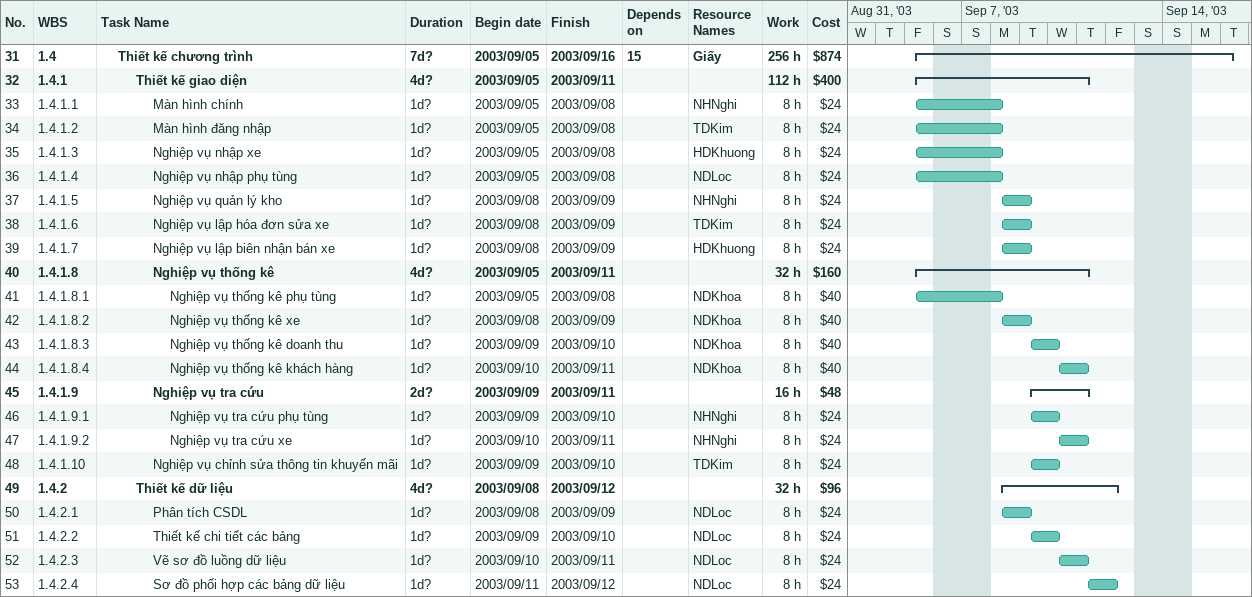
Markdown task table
| ID | WBS | Task | Duration | Start | Finish | Predecessors | Resources | Work (h) | Cost ($) |
|---|---|---|---|---|---|---|---|---|---|
| 31 | 1.4 | **Thiết kế chương trình** | 7d? | 2003-09-05 | 2003-09-16 | 15 | Giấy | 256 | 874 |
| 32 | 1.4.1 | **Thiết kế giao diện** | 4d? | 2003-09-05 | 2003-09-11 |  |  | 112 | 400 |
| 33 | 1.4.1.1 | Màn hình chính | 1d? | 2003-09-05 | 2003-09-08 |  | NHNghi | 8 | 24 |
| 34 | 1.4.1.2 | Màn hình đăng nhập | 1d? | 2003-09-05 | 2003-09-08 |  | TDKim | 8 | 24 |
| 35 | 1.4.1.3 | Nghiệp vụ nhập xe | 1d? | 2003-09-05 | 2003-09-08 |  | HDKhuong | 8 | 24 |
| 36 | 1.4.1.4 | Nghiệp vụ nhập phụ tùng | 1d? | 2003-09-05 | 2003-09-08 |  | NDLoc | 8 | 24 |
| 37 | 1.4.1.5 | Nghiệp vụ quản lý kho | 1d? | 2003-09-08 | 2003-09-09 |  | NHNghi | 8 | 24 |
| 38 | 1.4.1.6 | Nghiệp vụ lập hóa đơn sửa xe | 1d? | 2003-09-08 | 2003-09-09 |  | TDKim | 8 | 24 |
| 39 | 1.4.1.7 | Nghiệp vụ lập biên nhận bán xe | 1d? | 2003-09-08 | 2003-09-09 |  | HDKhuong | 8 | 24 |
| 40 | 1.4.1.8 | **Nghiệp vụ thống kê** | 4d? | 2003-09-05 | 2003-09-11 |  |  | 32 | 160 |
| 41 | 1.4.1.8.1 | Nghiệp vụ thống kê phụ tùng | 1d? | 2003-09-05 | 2003-09-08 |  | NDKhoa | 8 | 40 |
| 42 | 1.4.1.8.2 | Nghiệp vụ thống kê xe | 1d? | 2003-09-08 | 2003-09-09 |  | NDKhoa | 8 | 40 |
| 43 | 1.4.1.8.3 | Nghiệp vụ thống kê doanh thu | 1d? | 2003-09-09 | 2003-09-10 |  | NDKhoa | 8 | 40 |
| 44 | 1.4.1.8.4 | Nghiệp vụ thống kê khách hàng | 1d? | 2003-09-10 | 2003-09-11 |  | NDKhoa | 8 | 40 |
| 45 | 1.4.1.9 | **Nghiệp vụ tra cứu** | 2d? | 2003-09-09 | 2003-09-11 |  |  | 16 | 48 |
| 46 | 1.4.1.9.1 | Nghiệp vụ tra cứu phụ tùng | 1d? | 2003-09-09 | 2003-09-10 |  | NHNghi | 8 | 24 |
| 47 | 1.4.1.9.2 | Nghiệp vụ tra cứu xe | 1d? | 2003-09-10 | 2003-09-11 |  | NHNghi | 8 | 24 |
| 48 | 1.4.1.10 | Nghiệp vụ chỉnh sửa thông tin khuyến mãi | 1d? | 2003-09-09 | 2003-09-10 |  | TDKim | 8 | 24 |
| 49 | 1.4.2 | **Thiết kế dữ liệu** | 4d? | 2003-09-08 | 2003-09-12 |  |  | 32 | 96 |
| 50 | 1.4.2.1 | Phân tích CSDL | 1d? | 2003-09-08 | 2003-09-09 |  | NDLoc | 8 | 24 |
| 51 | 1.4.2.2 | Thiết kế chi tiết các bảng | 1d? | 2003-09-09 | 2003-09-10 |  | NDLoc | 8 | 24 |
| 52 | 1.4.2.3 | Vẽ sơ đồ luồng dữ liệu | 1d? | 2003-09-10 | 2003-09-11 |  | NDLoc | 8 | 24 |
| 53 | 1.4.2.4 | Sơ đồ phối hợp các bảng dữ liệu | 1d? | 2003-09-11 | 2003-09-12 |  | NDLoc | 8 | 24 |
